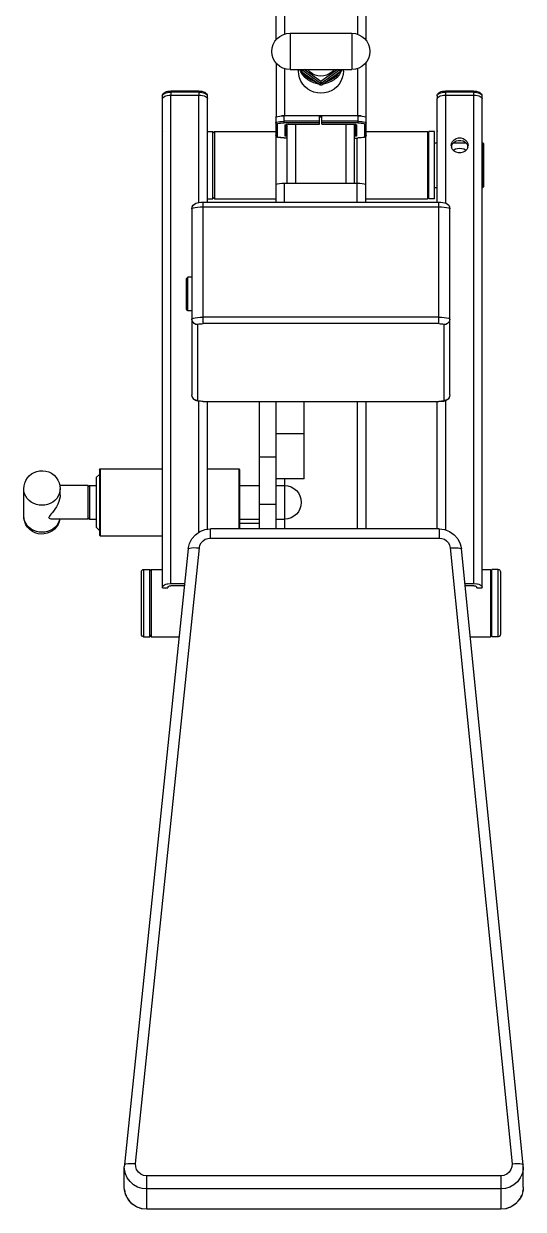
# Model space of a CAD drawing. Header units: millimetres. Extents: x 29224 to 62779, y 35576 to 54938.
# Drawn here: x 34772 to 35048, y 44727 to 45381 of the extents above; entities that cross this region are included whole.
import ezdxf

# ---------------------------------------------------------------- set-up
doc = ezdxf.new("R2010")
doc.units = ezdxf.units.MM
doc.linetypes.add('PEN_TYPE_1', pattern=[0])

# ---------------------------------------------------------------- blocks, each defined once
blk = doc.blocks.new('A$C101533CE')
at = {"color": 7, "linetype": 'PEN_TYPE_1'}
for points in [[(389.3, 645.1), (389.3, 1010.79)], [(393.94, 1010.79), (393.94, 648.26)], [(434.09, 1010.79), (434.09, 648.26)], [(438.73, 1010.79), (438.73, 645.1)], [(396.98, 628.72), (394.97, 628.93), (393.09, 629.51), (391.39, 630.44), (389.91, 631.66), (388.68, 633.14), (387.76, 634.84), (387.18, 636.72), (386.97, 638.73), (387.18, 640.75), (387.76, 642.63), (388.68, 644.33), (389.91, 645.81), (391.39, 647.04), (393.09, 647.96), (394.97, 648.54), (396.98, 648.74)], [(396.98, 648.74), (431.03, 648.74)], [(396.98, 648.74), (396.98, 628.67)], [(431.03, 648.74), (431.03, 628.67)], [(431.03, 648.74), (433.05, 648.54), (434.93, 647.96), (436.63, 647.04), (438.11, 645.81), (439.33, 644.33), (440.26, 642.63), (440.84, 640.75), (441.04, 638.73), (440.84, 636.72), (440.26, 634.84), (439.33, 633.14), (438.11, 631.66), (436.63, 630.44), (434.93, 629.51), (433.05, 628.93), (431.03, 628.72)], [(389.3, 632.31), (389.3, 602.67)], [(393.94, 629.15), (393.94, 603.24)], [(396.98, 628.67), (431.03, 628.67)], [(401.65, 627.84), (401.65, 628.67)], [(412.83, 620.87), (412.08, 620.93), (410.2, 621.38), (408.41, 622.1), (406.75, 623.11), (405.27, 624.35), (404.01, 625.79), (403, 627.42), (402.48, 628.67)], [(403.2, 628.67), (403.2, 628.14)], [(403.2, 628.14), (403.52, 627.56)], [(403.36, 628.67), (403.52, 628.5)], [(413.55, 621.3), (403.52, 628.5)], [(403.52, 628.5), (403.52, 627.56)], [(414.01, 622.07), (404.82, 628.67)], [(414.01, 625.15), (412.4, 625.29), (410.85, 625.7), (409.38, 626.38), (408.05, 627.29), (406.91, 628.41), (406.73, 628.67)], [(423.2, 628.67), (414.01, 622.07)], [(424.5, 628.5), (414.48, 621.3)], [(425.55, 628.67), (425.02, 627.42), (424.01, 625.79), (422.75, 624.35), (421.27, 623.11), (419.62, 622.1), (417.83, 621.38), (415.94, 620.93), (415.19, 620.87)], [(421.29, 628.67), (421.11, 628.41), (419.96, 627.29), (418.64, 626.38), (417.18, 625.7)], [(424.67, 628.67), (424.5, 628.5)], [(424.5, 628.5), (424.5, 627.56)], [(424.74, 627.82), (424.83, 628.19)], [(424.83, 628.67), (424.83, 628.19)], [(426.38, 627.84), (426.38, 628.67)], [(434.09, 629.15), (434.09, 603.24)], [(438.73, 632.31), (438.73, 602.65)], [(414.01, 615.67), (412.08, 615.82), (410.2, 616.26), (408.41, 616.99), (406.75, 617.99), (405.27, 619.24), (404.01, 620.68), (403, 622.31), (402.25, 624.08), (401.81, 625.93), (401.65, 627.84)], [(403.52, 627.56), (413.55, 620.36)], [(411.27, 622), (410.43, 622.2), (408.73, 622.88), (407.19, 623.82), (405.8, 624.99), (404.61, 626.36), (404.14, 627.11)], [(409.57, 623.22), (409.25, 623.34), (407.83, 624.15), (406.55, 625.16), (405.87, 625.88)], [(426.38, 627.84), (426.21, 625.93), (425.77, 624.08), (425.02, 622.31), (424.01, 620.68), (422.75, 619.24), (421.27, 617.99), (419.62, 616.99), (417.83, 616.26), (415.94, 615.82), (414.01, 615.67)], [(417.18, 625.7), (415.62, 625.29), (414.01, 625.15)], [(414.01, 622.07), (414.01, 621.17)], [(414.48, 620.36), (424.5, 627.56)], [(423.89, 627.11), (423.41, 626.36), (422.23, 624.99), (420.84, 623.82), (419.29, 622.88), (417.6, 622.2), (416.76, 622)], [(422.15, 625.88), (421.48, 625.16), (420.19, 624.15), (418.77, 623.34), (418.45, 623.22)], [(424.74, 627.82), (424.5, 627.56)], [(326.6, 614.21), (326.68, 614.69), (326.86, 615.15), (327.17, 615.58), (327.6, 615.98), (328.18, 616.31), (328.87, 616.58), (329.63, 616.79), (330.43, 616.89), (331.24, 616.93)], [(326.6, 614.21), (326.7, 614.6), (326.96, 614.99), (327.39, 615.33), (327.97, 615.64), (328.67, 615.9), (329.47, 616.09), (330.35, 616.2), (331.24, 616.24)], [(331.24, 616.93), (346.7, 616.93)], [(331.24, 616.93), (331.24, 614.62)], [(346.7, 616.24), (331.24, 616.24)], [(346.7, 616.93), (347.58, 616.89), (348.43, 616.76)], [(346.7, 616.93), (346.7, 614.63)], [(346.7, 616.24), (347.6, 616.2), (348.46, 616.09), (349.28, 615.9), (349.98, 615.64), (350.55, 615.33), (350.98, 614.99), (351.25, 614.6), (351.33, 614.21)], [(348.43, 616.76), (349.27, 616.52), (350.02, 616.18), (350.6, 615.75), (351.03, 615.25), (351.26, 614.72), (351.33, 614.21)], [(414.01, 621.17), (413.55, 621.3)], [(413.55, 621.3), (413.55, 620.36)], [(414.01, 620.19), (413.55, 620.36)], [(414.01, 621.17), (414.48, 621.3)], [(414.01, 620.19), (414.48, 620.36)], [(414.48, 621.3), (414.48, 620.36)], [(478, 614.21), (478.07, 614.69), (478.25, 615.15), (478.56, 615.58), (479, 615.98), (479.57, 616.31), (480.27, 616.58), (481.03, 616.79), (481.83, 616.89), (482.64, 616.93)], [(478, 614.21), (478.09, 614.6), (478.36, 614.99), (478.78, 615.33), (479.36, 615.64), (480.06, 615.9), (480.87, 616.09), (481.74, 616.2), (482.64, 616.24)], [(482.64, 616.93), (498.09, 616.93)], [(482.64, 616.93), (482.64, 614.62)], [(498.09, 616.24), (482.64, 616.24)], [(498.09, 616.93), (498.97, 616.89), (499.83, 616.76), (500.66, 616.52), (501.41, 616.18), (501.99, 615.75), (502.42, 615.25), (502.65, 614.72), (502.72, 614.21)], [(498.09, 616.93), (498.09, 614.63)], [(498.09, 616.24), (498.98, 616.2), (499.86, 616.09), (500.66, 615.9), (501.37, 615.64), (501.95, 615.33), (502.37, 614.99), (502.63, 614.6), (502.72, 614.21)], [(326.6, 614.21), (326.6, 612.54)], [(326.73, 612.6), (326.85, 613.04), (327.2, 613.47), (327.75, 613.86), (328.49, 614.19), (329.37, 614.43), (330.35, 614.58), (331.38, 614.63)], [(327.2, 613.47), (326.73, 612.99)], [(326.73, 342.9), (326.73, 612.6)], [(328.38, 614.14), (327.75, 613.86)], [(331.38, 614.63), (346.8, 614.63)], [(331.38, 345.26), (331.38, 614.63)], [(346.8, 614.63), (347.84, 614.58), (348.82, 614.43), (349.7, 614.19), (350.44, 613.86), (350.99, 613.47), (351.33, 613.05)], [(346.8, 555.42), (346.8, 614.63)], [(351.33, 614.21), (351.33, 613.05)], [(351.33, 613.05), (351.46, 612.6)], [(351.46, 555.56), (351.46, 612.6)], [(478, 614.21), (478, 612.54)], [(478.59, 613.47), (478.12, 612.99)], [(478.13, 612.6), (478.25, 613.04), (478.59, 613.47), (479.14, 613.86), (479.88, 614.19), (480.75, 614.43), (481.74, 614.58), (482.77, 614.63)], [(478.13, 555.56), (478.13, 612.6)], [(479.77, 614.14), (479.14, 613.86)], [(482.77, 614.63), (498.2, 614.63)], [(482.77, 555.04), (482.77, 614.63)], [(498.2, 614.63), (499.23, 614.58), (500.22, 614.43), (501.1, 614.19), (501.83, 613.86), (502.38, 613.47), (502.72, 613.05)], [(498.2, 345.26), (498.2, 614.63)], [(502.72, 614.21), (502.72, 613.05)], [(502.72, 613.05), (502.84, 612.6)], [(502.84, 342.9), (502.84, 612.6)], [(389.1, 602.44), (389.25, 602.65)], [(389.1, 602.44), (389.1, 592.4)], [(389.3, 602.67), (392.26, 603.2)], [(393.74, 603.24), (392.26, 603.19)], [(392.26, 603.2), (393.74, 603.24)], [(393.74, 599.31), (393.74, 603.24)], [(434.09, 603.24), (393.94, 603.24)], [(413.19, 598.52), (413.19, 603.24)], [(413.19, 602.73), (414.46, 602.73)], [(414.46, 598.52), (414.46, 603.24)], [(435.21, 603.21), (434.29, 603.24)], [(434.29, 603.24), (435.77, 603.19)], [(434.29, 603.24), (434.29, 599.31)], [(436.11, 603.15), (435.21, 603.21)], [(435.77, 603.19), (438.73, 602.65)], [(438.92, 592.39), (438.92, 602.42)], [(389.1, 599.37), (389.25, 599.57), (389.72, 599.77), (390.45, 599.94), (391.42, 600.07), (392.54, 600.14), (393.74, 600.18)], [(389.84, 598.64), (389.56, 598.7), (389.32, 598.86), (389.15, 599.09), (389.1, 599.37)], [(389.84, 598.64), (389.97, 598.82), (390.36, 598.98), (390.98, 599.12), (391.79, 599.23), (392.73, 599.3), (393.74, 599.31)], [(389.84, 598.64), (389.84, 591.66)], [(413.19, 600.18), (393.74, 600.18)], [(413.19, 599.31), (393.74, 599.31)], [(394.39, 598.27), (395.14, 598.49)], [(394.39, 598.27), (394.82, 598.42)], [(394.39, 592.04), (394.39, 598.26)], [(395.13, 598.47), (394.82, 598.42)], [(395.47, 598.51), (395.13, 598.47)], [(395.13, 592.77), (395.13, 598.47)], [(395.14, 598.49), (395.47, 598.52)], [(395.89, 598.52), (395.47, 598.51)], [(395.47, 566.07), (395.47, 598.51)], [(395.89, 598.52), (413.19, 598.52)], [(400.11, 566.07), (400.11, 598.52)], [(434.29, 600.17), (414.46, 600.17)], [(434.29, 599.31), (414.46, 599.31)], [(414.46, 598.52), (432.14, 598.52)], [(427.92, 566.07), (427.92, 598.52)], [(432.14, 598.52), (432.55, 598.52)], [(432.55, 598.52), (432.89, 598.48)], [(432.89, 598.47), (432.55, 598.5)], [(432.55, 566.07), (432.55, 598.5)], [(432.89, 598.48), (433.63, 598.26)], [(433.24, 598.4), (432.89, 598.47)], [(432.89, 598.47), (432.89, 592.77)], [(433.63, 598.26), (433.2, 598.42)], [(433.63, 598.26), (433.63, 592.04)], [(434.29, 600.17), (435.47, 600.14), (436.6, 600.06), (437.57, 599.93), (438.31, 599.77), (438.77, 599.57), (438.92, 599.36)], [(434.29, 599.31), (435.29, 599.28), (436.23, 599.22), (437.04, 599.11), (437.66, 598.97), (438.05, 598.81), (438.18, 598.63)], [(438.92, 599.36), (438.88, 599.09), (438.71, 598.84), (438.47, 598.69), (438.18, 598.63)], [(438.18, 591.66), (438.18, 598.63)], [(326.6, 594.93), (326.73, 594.48)], [(351.46, 594.56), (354.54, 594.56)], [(354.54, 593.79), (355.31, 594.56)], [(354.54, 557.48), (354.54, 594.56)], [(355.31, 594.56), (389.1, 594.56)], [(355.31, 594.56), (355.31, 557.48)], [(389.75, 591.5), (389.1, 592.4)], [(389.84, 591.66), (389.56, 591.73), (389.32, 591.88), (389.15, 592.12), (389.1, 592.4)], [(389.3, 555.56), (389.3, 591.87)], [(390.16, 591.35), (389.75, 591.5)], [(393.74, 591), (392.73, 591.01), (391.79, 591.08), (390.98, 591.19), (390.36, 591.33), (389.97, 591.49), (389.84, 591.66)], [(393.74, 590.98), (390.16, 591.35)], [(393.74, 590.98), (395.47, 590.98)], [(395.13, 592.77), (395.08, 592.49), (394.91, 592.25), (394.67, 592.09), (394.39, 592.04)], [(395.47, 591.79), (394.39, 592.04)], [(395.47, 592.66), (395.13, 592.77)], [(432.89, 592.77), (432.55, 592.66)], [(433.63, 592.04), (432.55, 591.78)], [(432.55, 590.96), (434.29, 590.96)], [(433.63, 592.04), (433.35, 592.09), (433.11, 592.25), (432.95, 592.48), (432.89, 592.77)], [(434.08, 555.56), (434.08, 590.96)], [(438.18, 591.66), (438.05, 591.48), (437.66, 591.32), (437.04, 591.18), (436.23, 591.07), (435.29, 591.01), (434.29, 590.98)], [(437.87, 591.34), (434.29, 590.96)], [(438.19, 591.45), (437.87, 591.34)], [(438.86, 592.09), (438.18, 591.66)], [(438.92, 592.39), (438.66, 591.76)], [(438.73, 555.56), (438.73, 591.86)], [(438.92, 592.39), (438.86, 592.09)], [(438.92, 594.56), (472.73, 594.56)], [(472.73, 594.56), (473.51, 593.79)], [(472.73, 594.56), (472.73, 557.48)], [(476.6, 594.56), (473.51, 594.56)], [(473.51, 557.48), (473.51, 594.56)], [(476.6, 557.48), (476.6, 594.56)], [(478, 594.93), (478.13, 594.48)], [(485.85, 586.86), (486.04, 588.03), (486.59, 589.11), (487.45, 590), (488.57, 590.65), (489.83, 590.98), (491.15, 590.98), (492.41, 590.65), (493.52, 590), (494.39, 589.11), (494.93, 588.03), (495.13, 586.86)], [(486.05, 586.76), (486.59, 587.81), (487.45, 588.7), (488.57, 589.34), (489.83, 589.68), (491.15, 589.68), (492.41, 589.34), (493.52, 588.7), (494.39, 587.81), (494.93, 586.73)], [(476.6, 588.38), (478.13, 588.38)], [(485.85, 586.86), (486.04, 585.69)], [(486.05, 586.76), (485.95, 586.21)], [(494.93, 585.69), (494.39, 584.6), (493.52, 583.71), (492.41, 583.07), (491.15, 582.74), (489.83, 582.74), (488.57, 583.07), (487.45, 583.71), (486.59, 584.6), (486.04, 585.69)], [(487, 584.19), (487.29, 584.44), (488.26, 584.95), (489.36, 585.25), (490.49, 585.35)], [(487.13, 588.38), (493.84, 588.38)], [(490.49, 585.35), (491.62, 585.24), (492.73, 584.94), (493.69, 584.44), (493.99, 584.19)], [(494.93, 585.69), (495.13, 586.86)], [(495.01, 586.21), (494.93, 586.73)], [(502.84, 588.38), (503.25, 588.38)], [(503.25, 588.38), (503.61, 588.01)], [(503.25, 588.38), (503.25, 563.67)], [(503.61, 588.01), (503.61, 564.03)], [(389.3, 565.26), (389.53, 565.51), (390.18, 565.74), (391.2, 565.91), (392.51, 566.03), (393.94, 566.07)], [(393.94, 566.07), (434.08, 566.07)], [(393.94, 555.56), (393.94, 566.07)], [(434.08, 566.07), (435.52, 566.03), (436.82, 565.91), (437.84, 565.74), (438.5, 565.51), (438.73, 565.26)], [(476.6, 563.67), (478.13, 563.67)], [(502.84, 563.67), (503.25, 563.67)], [(503.25, 563.67), (503.61, 564.03)], [(351.46, 557.48), (354.54, 557.48)], [(354.54, 558.26), (355.31, 557.48)], [(355.31, 557.48), (389.3, 557.48)], [(438.73, 557.48), (472.73, 557.48)], [(472.73, 557.48), (473.51, 558.26)], [(476.6, 557.48), (473.51, 557.48)], [(342.95, 551.93), (343.11, 552.93), (343.6, 553.85), (344.31, 554.55), (345.08, 554.98), (345.84, 555.24), (346.77, 555.41), (347.89, 555.52), (349.13, 555.56)], [(342.95, 551.93), (343.16, 552.2), (343.77, 552.47), (344.76, 552.68), (346.04, 552.86), (347.53, 552.96), (349.13, 553)], [(342.95, 551.93), (342.95, 449.23)], [(349.13, 555.56), (478.9, 555.56)], [(349.13, 488.57), (349.13, 555.56)], [(349.13, 553), (478.9, 553)], [(478.9, 555.56), (480.14, 555.52), (481.26, 555.41), (482.18, 555.24), (482.95, 554.98), (483.71, 554.55), (484.42, 553.85), (484.91, 552.93), (485.08, 551.93)], [(478.9, 488.57), (478.9, 555.56)], [(478.9, 553), (480.49, 552.96), (481.99, 552.86), (483.26, 552.68), (484.25, 552.47), (484.86, 552.2), (485.08, 551.93)], [(485.08, 449.23), (485.08, 551.93)], [(340.63, 514.22), (339.87, 513.47)], [(339.87, 496.47), (339.87, 513.47)], [(342.95, 514.22), (340.63, 514.22)], [(340.63, 495.7), (340.63, 514.22)], [(340.63, 495.7), (339.87, 496.47)], [(342.95, 495.7), (340.63, 495.7)], [(342.95, 491.08), (343.16, 491.35), (343.77, 491.62), (344.76, 491.83), (346.04, 492.01)], [(346.04, 488.03), (345.09, 488.18), (344.22, 488.62), (343.55, 489.29), (343.11, 490.13), (342.95, 491.08)], [(346.04, 492.01), (347.53, 492.12), (349.13, 492.15)], [(478.9, 492.15), (349.13, 492.15)], [(478.9, 492.15), (480.49, 492.12), (481.99, 492.01), (483.26, 491.83), (484.25, 491.62), (484.86, 491.35), (485.08, 491.08)], [(485.08, 491.08), (484.92, 490.13), (484.48, 489.29), (483.8, 488.62), (482.94, 488.18), (481.99, 488.03)], [(346.04, 488.03), (346.14, 488.16), (346.46, 488.29), (346.95, 488.41), (347.58, 488.49), (348.33, 488.54), (349.13, 488.57)], [(346.04, 488.03), (346.04, 446.19)], [(478.9, 488.57), (349.13, 488.57)], [(478.9, 488.57), (479.7, 488.54), (480.44, 488.49), (481.08, 488.41), (481.57, 488.29), (481.88, 488.16), (481.99, 488.03)], [(481.99, 446.19), (481.99, 488.03)], [(345.55, 446.01), (344.96, 446.22), (344.39, 446.55), (343.86, 446.99), (343.37, 447.65), (343.07, 448.35), (342.95, 449.23)], [(346.04, 446.19), (345.09, 446.33), (344.22, 446.77), (343.55, 447.44), (343.11, 448.29), (342.95, 449.23)], [(346.21, 445.85), (345.55, 446.01)], [(349.13, 445.65), (348.33, 445.67), (347.58, 445.72), (346.95, 445.8), (346.46, 445.93), (346.14, 446.04), (346.04, 446.19)], [(349.13, 445.6), (346.21, 445.85)], [(346.8, 373.47), (346.8, 445.75)], [(349.13, 445.6), (478.9, 445.6)], [(351.46, 375.1), (351.46, 445.6)], [(380.02, 445.6), (380.02, 375.31)], [(389.3, 375.31), (389.3, 445.6)], [(404.74, 403.01), (404.74, 445.6)], [(434.08, 445.6), (434.08, 375.31)], [(438.73, 445.6), (438.73, 375.31)], [(478.13, 375.31), (478.13, 445.6)], [(481.99, 446.19), (481.88, 446.04), (481.57, 445.93), (481.08, 445.8), (480.44, 445.72), (479.7, 445.67), (478.9, 445.65)], [(478.9, 445.6), (481.81, 445.85)], [(481.81, 445.85), (482.48, 446.01)], [(485.08, 449.23), (484.92, 448.29), (484.48, 447.44), (483.8, 446.77), (482.94, 446.33), (481.99, 446.19)], [(485.08, 449.23), (484.95, 448.35), (484.66, 447.65), (484.16, 446.99), (483.62, 446.55), (483.07, 446.22), (482.48, 446.01)], [(482.77, 374.69), (482.77, 446.12)], [(404.74, 427.72), (389.3, 427.72)], [(389.3, 414.89), (380.02, 414.89)], [(250.26, 397.43), (250.4, 399.09), (250.79, 400.63), (251.42, 402.11), (252.25, 403.43), (253.33, 404.65), (254.58, 405.68), (255.94, 406.47), (257.4, 407.03), (259.01, 407.39), (260.69, 407.45), (262.38, 407.26), (264.01, 406.77), (265.52, 406), (266.94, 404.96), (268.19, 403.64), (269.11, 402.24), (269.79, 400.71), (270.21, 399.07), (270.35, 397.43)], [(291.97, 408), (292.46, 408.51)], [(291.97, 408), (291.97, 371.92)], [(292.46, 408.51), (326.73, 408.51)], [(292.46, 408.51), (292.46, 371.43)], [(351.46, 408.51), (368.72, 408.51)], [(368.72, 408.51), (369.21, 408)], [(368.72, 408.51), (368.72, 375.31)], [(369.21, 408), (369.21, 375.31)], [(285.78, 399.23), (270.17, 399.23)], [(285.78, 398.47), (286.56, 399.23)], [(285.78, 380.7), (285.78, 399.23)], [(286.56, 399.23), (290.44, 399.23)], [(286.56, 399.23), (286.56, 380.7)], [(291.97, 405.4), (290.44, 403.87)], [(290.44, 376.07), (290.44, 403.87)], [(369.21, 399.23), (380.02, 399.23)], [(404.74, 403.01), (389.3, 403.01)], [(389.3, 399.23), (393.94, 399.23)], [(393.94, 403.01), (393.94, 375.31)], [(393.94, 399.23), (395.8, 399.04), (397.54, 398.5), (399.11, 397.65), (400.49, 396.52), (401.62, 395.15), (402.47, 393.57), (403.01, 391.84), (403.2, 389.97), (403.01, 388.1), (402.47, 386.36), (401.62, 384.78), (400.49, 383.41), (399.11, 382.28), (397.54, 381.42), (395.8, 380.88), (393.94, 380.7)], [(250.26, 382.5), (250.26, 397.43)], [(267.4, 391.05), (266.2, 390.13), (264.86, 389.38), (263.4, 388.85), (261.87, 388.51), (260.3, 388.41), (258.73, 388.51), (257.2, 388.85), (255.75, 389.38), (254.4, 390.13), (253.2, 391.05), (252.17, 392.12), (251.36, 393.32), (250.76, 394.64), (250.38, 396.01), (250.26, 397.43)], [(270.35, 397.43), (270.22, 396.01), (269.85, 394.64), (269.25, 393.32), (268.42, 392.12), (267.4, 391.05)], [(270.35, 394.02), (270.27, 392.95), (270.04, 391.71)], [(270.35, 394.02), (270.35, 397.43)], [(270.04, 391.71), (269.64, 390.36), (269.05, 388.96), (268.3, 387.58), (267.47, 386.29), (266.66, 385.19), (265.93, 384.29), (265.33, 383.56), (264.84, 382.97), (264.48, 382.45), (264.25, 382.01), (264.17, 381.64)], [(389.3, 388.88), (380.02, 388.88)], [(270.11, 380.7), (269.85, 379.72), (269.25, 378.41), (268.42, 377.19), (267.4, 376.12), (266.2, 375.21), (264.86, 374.46), (263.4, 373.92), (261.87, 373.6), (260.3, 373.47), (258.73, 373.6), (257.2, 373.92), (255.75, 374.46), (254.4, 375.21), (253.2, 376.12), (252.17, 377.19), (251.36, 378.41), (250.76, 379.72), (250.38, 381.08), (250.26, 382.5)], [(270.17, 380.7), (269.82, 379.3), (269.18, 377.81), (268.35, 376.5), (267.28, 375.27), (266.02, 374.25), (264.67, 373.47), (263.21, 372.9), (261.6, 372.56), (259.92, 372.47), (258.23, 372.69), (256.6, 373.18), (255.08, 373.92), (253.67, 374.96), (252.42, 376.28), (251.5, 377.67), (250.81, 379.23), (250.4, 380.86), (250.26, 382.5)], [(265.91, 380.7), (265.33, 380.74), (264.84, 380.87), (264.48, 381.05), (264.25, 381.31), (264.17, 381.64)], [(285.78, 380.7), (265.91, 380.7)], [(285.78, 381.46), (286.56, 380.7)], [(286.56, 380.7), (290.44, 380.7)], [(369.21, 380.7), (380.02, 380.7)], [(389.3, 380.7), (393.94, 380.7)], [(291.97, 374.52), (290.44, 376.07)], [(340.89, 364.32), (341.57, 367.22), (342.93, 369.89), (344.9, 372.15), (347.36, 373.86), (350.19, 374.93), (353.19, 375.31)], [(479.13, 375.31), (353.19, 375.31)], [(353.19, 370.31), (353.19, 375.31)], [(380.02, 378.28), (369.21, 378.28)], [(479.13, 375.31), (482.14, 374.93), (484.95, 373.86), (487.43, 372.13), (489.41, 369.85), (490.76, 367.18), (491.42, 364.27)], [(479.13, 375.31), (479.13, 370.31)], [(291.97, 371.92), (292.46, 371.43)], [(292.46, 371.43), (326.73, 371.43)], [(347.05, 364.86), (347.38, 366.31), (348.06, 367.62), (349.05, 368.75), (350.29, 369.59), (351.69, 370.13), (353.19, 370.31)], [(353.19, 370.31), (479.13, 370.31)], [(479.13, 370.31), (480.62, 370.11), (482.04, 369.59), (483.28, 368.73), (484.26, 367.61), (484.94, 366.27), (485.28, 364.84)], [(340.89, 364.32), (305.72, 24.62)], [(311.87, 25.18), (347.05, 364.86)], [(340.89, 364.32), (341.11, 364.58), (341.72, 364.79), (342.7, 364.94), (343.97, 365), (345.45, 364.97), (347.05, 364.86)], [(485.28, 364.84), (486.87, 364.95), (488.35, 364.97), (489.62, 364.91), (490.6, 364.76), (491.22, 364.53), (491.42, 364.27)], [(485.28, 364.84), (519.31, 25.16)], [(525.46, 24.59), (491.42, 364.27)], [(315.1, 351.72), (315.19, 352.2), (315.46, 352.6), (315.85, 352.86), (316.33, 352.96)], [(315.1, 317.23), (315.1, 351.72)], [(316.33, 352.96), (319.78, 352.96)], [(316.33, 352.96), (316.33, 315.88)], [(319.78, 352.2), (320.56, 352.96)], [(319.78, 315.88), (319.78, 352.96)], [(320.56, 352.96), (326.73, 352.96)], [(320.56, 352.96), (320.56, 315.88)], [(502.84, 352.96), (507.5, 352.96)], [(507.5, 352.96), (508.26, 352.2)], [(507.5, 352.96), (507.5, 315.88)], [(511.72, 352.96), (508.26, 352.96)], [(508.26, 315.88), (508.26, 352.96)], [(511.72, 315.88), (511.72, 352.96)], [(511.72, 352.96), (512.2, 352.86), (512.59, 352.6), (512.86, 352.2), (512.96, 351.72)], [(512.96, 351.69), (512.96, 317.23)], [(326.73, 343.23), (326.85, 343.68), (327.2, 344.1), (327.75, 344.5), (328.49, 344.82), (329.37, 345.07), (329.7, 345.11)], [(326.73, 342.9), (329.7, 342.9)], [(329.7, 345.11), (331.38, 345.26)], [(329.7, 343.23), (329.76, 343.42), (329.92, 343.58), (330.19, 343.75), (330.54, 343.86), (330.95, 343.94), (331.38, 343.96)], [(329.7, 343.23), (329.7, 342.9)], [(331.38, 345.26), (338.92, 345.26)], [(338.79, 343.96), (331.38, 343.96)], [(493.33, 345.26), (498.2, 345.26)], [(498.2, 343.96), (493.46, 343.96)], [(498.2, 345.26), (499.88, 345.11)], [(498.2, 343.96), (498.63, 343.94), (499.04, 343.86), (499.39, 343.75), (499.65, 343.58), (499.82, 343.42), (499.88, 343.23)], [(499.88, 345.11), (500.22, 345.07), (501.1, 344.82), (501.83, 344.5), (502.38, 344.1), (502.73, 343.68), (502.84, 343.23)], [(499.88, 342.9), (499.88, 343.23)], [(499.88, 342.9), (502.84, 342.9)], [(316.33, 315.88), (315.85, 315.98), (315.46, 316.25), (315.19, 316.64), (315.1, 317.12)], [(316.33, 315.88), (319.78, 315.88)], [(319.78, 316.66), (320.56, 315.88)], [(320.56, 315.88), (335.88, 315.88)], [(496.27, 315.88), (507.5, 315.88)], [(507.5, 315.88), (508.26, 316.66)], [(511.72, 315.88), (508.26, 315.88)], [(512.96, 317.12), (512.86, 316.64), (512.59, 316.25), (512.2, 315.98), (511.72, 315.88)], [(305.72, 24.62), (305.66, 23.39)], [(318.03, 11.25), (315.45, 11.52), (313.01, 12.29), (310.77, 13.55), (308.85, 15.25), (307.33, 17.28), (306.27, 19.59), (305.74, 22.07), (305.66, 23.39)], [(305.66, 12.17), (305.66, 23.39)], [(305.72, 24.62), (305.93, 24.88), (306.55, 25.11), (307.53, 25.26), (308.8, 25.32), (310.28, 25.29), (311.87, 25.18)], [(318.03, 18.49), (316.32, 18.72), (314.75, 19.41), (313.44, 20.49), (312.48, 21.89), (311.94, 23.48), (311.87, 25.18)], [(519.31, 25.16), (519.24, 23.47), (518.71, 21.87), (517.74, 20.49), (516.42, 19.4), (514.85, 18.72), (513.16, 18.49)], [(525.52, 23.39), (525.45, 22.03), (524.89, 19.58), (523.84, 17.27), (522.32, 15.23), (520.4, 13.54), (518.17, 12.29), (515.72, 11.52), (513.16, 11.25)], [(519.31, 25.16), (520.91, 25.26), (522.39, 25.29), (523.66, 25.22), (524.63, 25.08), (525.25, 24.85), (525.46, 24.59)], [(525.52, 23.39), (525.46, 24.59)], [(525.52, 12.17), (525.52, 23.39)], [(513.16, 18.49), (318.03, 18.49)], [(318.03, 0.05), (318.03, 18.49)], [(513.16, 18.49), (513.16, 0.05)], [(318.03, 0), (315.1, 0.34), (312.33, 1.36), (309.89, 2.99), (307.92, 5.16), (306.52, 7.71), (305.78, 10.51), (305.66, 12.17)], [(305.76, 10.76), (305.98, 9.76)], [(306.43, 8.07), (306.94, 6.95)], [(513.16, 11.24), (318.03, 11.24)], [(525.52, 12.19), (525.4, 10.48), (524.65, 7.68), (523.25, 5.14), (521.28, 2.99), (518.84, 1.36), (516.09, 0.34), (513.16, 0)], [(524.23, 6.93), (524.75, 8.04)], [(525.2, 9.73), (525.42, 10.71)], [(307.63, 5.7), (308.49, 4.54)], [(309.28, 3.68), (310.51, 2.58)], [(311.27, 2.08), (312.92, 1.14)], [(318.03, 0.05), (315.45, 0.32), (313.35, 0.97)], [(517.81, 0.97), (515.72, 0.32), (513.16, 0.05)], [(518.26, 1.14), (519.91, 2.06)], [(520.65, 2.57), (521.89, 3.66)], [(522.68, 4.52), (523.54, 5.68)], [(513.16, 0), (318.03, 0)]]:
    blk.add_lwpolyline(points, dxfattribs=at)

msp = doc.modelspace()

# ---------------------------------------------------------------- block references
msp.add_blockref('A$C101533CE', (34522.19, 44727.04))

doc.saveas('drawing.dxf')
